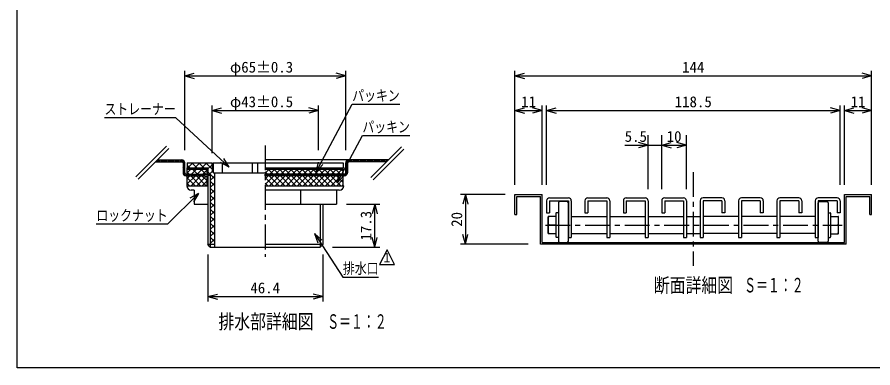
# Model space of a CAD drawing. Units: millimetres, scale not verified, with parts at other scales. Extents: x -1092 to 1092, y -744 to 696.
# Drawn here: x -1092 to 290, y -744 to -177 of the extents above; entities that cross this region are included whole.
import ezdxf
from ezdxf.enums import TextEntityAlignment as Align

# ---------------------------------------------------------------- set-up
doc = ezdxf.new("R2010")
doc.units = ezdxf.units.MM
doc.header["$LTSCALE"] = 8
doc.linetypes.add('CHAIN1', pattern=[8, 5, -1, 1, -1])
for name, color, linetype in [('0-7_枠細線', 5, 'Continuous'), ('0-8_枠中線', 5, 'Continuous'), ('1-2_極細2', 2, 'Continuous'), ('1-3_細線2', 4, 'Continuous'), ('1-5_寸法2', 7, 'Continuous')]:
    doc.layers.add(name, color=color, linetype=linetype)
doc.styles.add('ＭＳ ゴシック', font='')
doc.styles.get('ＭＳ ゴシック').set_extended_font_data('MS Gothic')

msp = doc.modelspace()

# ---------------------------------------------------------------- linework, layer by layer
at = {"layer": '0-7_枠細線'}
for p, q in [((-494.612, -553.059), (-506.612, -577.059)), ((-482.612, -577.059), (-494.612, -553.059)), ((-506.612, -577.059), (-482.612, -577.059))]:
    msp.add_line(p, q, dxfattribs=at)
at = {"layer": '0-8_枠中線'}
msp.add_lwpolyline([(-1092, -744), (-1092, 696), (1092, 696), (1092, -744)], close=True, dxfattribs=at)
at = {"layer": '1-2_極細2'}
for p, q in [((-850.86, -385.792), (-900.247, -435.179)), ((-471.5, -386.666), (-520.887, -436.053)), ((-847.089, -389.563), (-896.476, -438.95)), ((-467.728, -390.438), (-517.115, -439.824)), ((-868.233, -410.708), (-826.062, -410.708)), ((-865.827, -410.708), (-863.027, -407.908)), ((-865.433, -407.908), (-826.062, -407.908)), ((-862.999, -410.708), (-860.199, -407.908)), ((-860.171, -410.708), (-857.371, -407.908)), ((-857.342, -410.708), (-854.542, -407.908)), ((-854.514, -410.708), (-851.714, -407.908)), ((-851.685, -410.708), (-848.885, -407.908)), ((-848.857, -410.708), (-846.057, -407.908)), ((-846.028, -410.708), (-843.228, -407.908)), ((-843.2, -410.708), (-840.4, -407.908)), ((-840.372, -410.708), (-837.572, -407.908)), ((-837.543, -410.708), (-834.743, -407.908)), ((-834.715, -410.708), (-831.915, -407.908)), ((-831.886, -410.708), (-829.086, -407.908)), ((-829.058, -410.708), (-826.258, -407.908)), ((-826.229, -410.708), (-823.929, -408.407)), ((-824.357, -411.663), (-822.354, -409.66)), ((-824.062, -414.197), (-821.406, -411.541)), ((-824.062, -412.708), (-824.062, -428.708)), ((-824.062, -417.026), (-821.262, -414.226)), ((-821.262, -428.708), (-821.262, -412.708)), ((-816.205, -420.708), (-808.205, -412.708)), ((-809.776, -412.708), (-801.776, -420.708)), ((-804.892, -420.708), (-796.892, -412.708)), ((-798.462, -412.708), (-790.462, -420.708)), ((-793.578, -420.708), (-785.578, -412.708)), ((-787.149, -412.708), (-777.262, -422.594)), ((-492.741, -407.908), (-691.262, -407.908)), ((-561.262, -412.821), (-556.348, -407.908)), ((-561.262, -428.708), (-561.262, -412.708)), ((-561.262, -415.65), (-558.462, -412.85)), ((-558.462, -412.708), (-558.462, -428.708)), ((-495.541, -410.708), (-556.462, -410.708)), ((-556.32, -410.708), (-553.52, -407.908)), ((-553.492, -410.708), (-550.692, -407.908)), ((-550.663, -410.708), (-547.863, -407.908)), ((-547.835, -410.708), (-545.035, -407.908)), ((-545.006, -410.708), (-542.206, -407.908)), ((-542.178, -410.708), (-539.378, -407.908)), ((-539.349, -410.708), (-536.549, -407.908)), ((-536.521, -410.708), (-533.721, -407.908)), ((-533.693, -410.708), (-530.893, -407.908)), ((-530.864, -410.708), (-528.064, -407.908)), ((-528.036, -410.708), (-525.236, -407.908)), ((-525.207, -410.708), (-522.407, -407.908)), ((-522.379, -410.708), (-519.579, -407.908)), ((-519.55, -410.708), (-516.75, -407.908)), ((-516.722, -410.708), (-513.922, -407.908)), ((-513.894, -410.708), (-511.094, -407.908)), ((-511.065, -410.708), (-508.265, -407.908)), ((-508.237, -410.708), (-505.437, -407.908)), ((-505.408, -410.708), (-502.608, -407.908)), ((-502.58, -410.708), (-499.78, -407.908)), ((-499.751, -410.708), (-496.951, -407.908)), ((-496.923, -410.708), (-494.123, -407.908)), ((-824.062, -419.854), (-821.262, -417.054)), ((-824.062, -422.682), (-821.262, -419.882)), ((-824.062, -425.511), (-821.262, -422.711)), ((-824.062, -428.339), (-821.262, -425.539)), ((-823.618, -430.724), (-821.262, -428.368)), ((-817.262, -416.535), (-813.09, -420.708)), ((-817.262, -428.552), (-811.417, -422.708)), ((-817.262, -427.849), (-814.403, -430.708)), ((-810.366, -430.708), (-802.366, -422.708)), ((-808.827, -422.708), (-800.827, -430.708)), ((-801.315, -430.708), (-793.315, -422.708)), ((-795.251, -422.708), (-787.251, -430.708)), ((-792.264, -430.708), (-785.262, -423.705)), ((-784.062, -422.505), (-777.262, -415.705)), ((-784.062, -427.108), (-773.262, -437.908)), ((-782.951, -432.708), (-776.906, -426.663)), ((-691.262, -429.266), (-684.704, -422.708)), ((-691.262, -427.135), (-687.69, -430.708)), ((-686.639, -422.708), (-678.639, -430.708)), ((-683.653, -430.708), (-675.653, -422.708)), ((-677.588, -422.708), (-669.588, -430.708)), ((-674.602, -430.708), (-666.602, -422.708)), ((-668.537, -422.708), (-660.537, -430.708)), ((-665.551, -430.708), (-657.551, -422.708)), ((-659.486, -422.708), (-651.486, -430.708)), ((-656.5, -430.708), (-648.5, -422.708)), ((-650.435, -422.708), (-642.435, -430.708)), ((-647.449, -430.708), (-639.449, -422.708)), ((-641.384, -422.708), (-633.384, -430.708)), ((-638.398, -430.708), (-630.398, -422.708)), ((-632.333, -422.708), (-624.333, -430.708)), ((-629.347, -430.708), (-621.347, -422.708)), ((-623.282, -422.708), (-615.282, -430.708)), ((-620.296, -430.708), (-612.296, -422.708)), ((-614.231, -422.708), (-606.231, -430.708)), ((-611.245, -430.708), (-603.245, -422.708)), ((-605.18, -422.708), (-597.18, -430.708)), ((-602.194, -430.708), (-594.194, -422.708)), ((-596.129, -422.708), (-588.129, -430.708)), ((-593.143, -430.708), (-585.143, -422.708)), ((-587.078, -422.708), (-579.078, -430.708)), ((-584.092, -430.708), (-576.092, -422.708)), ((-578.027, -422.708), (-570.027, -430.708)), ((-575.041, -430.708), (-567.041, -422.708)), ((-568.976, -422.708), (-565.262, -426.422)), ((-564.978, -433.508), (-558.462, -426.992)), ((-561.262, -418.478), (-558.462, -415.678)), ((-561.262, -421.307), (-558.462, -418.507)), ((-561.262, -424.135), (-558.462, -421.335)), ((-561.262, -426.963), (-558.462, -424.163)), ((-822.403, -432.337), (-820.411, -430.345)), ((-820.565, -433.327), (-817.945, -430.708)), ((-819.262, -430.708), (-789.262, -430.708)), ((-817.917, -433.508), (-815.117, -430.708)), ((-817.262, -446.654), (-804.115, -433.508)), ((-817.262, -437.603), (-813.166, -433.508)), ((-817.262, -436.9), (-804.654, -449.508)), ((-815.088, -433.508), (-812.288, -430.708)), ((-812.26, -433.508), (-809.46, -430.708)), ((-811.603, -433.508), (-795.603, -449.508)), ((-811.064, -449.508), (-795.064, -433.508)), ((-809.431, -433.508), (-806.631, -430.708)), ((-806.603, -433.508), (-803.803, -430.708)), ((-803.775, -433.508), (-800.975, -430.708)), ((-802.553, -433.508), (-786.553, -449.508)), ((-802.013, -449.508), (-786.013, -433.508)), ((-800.946, -433.508), (-798.146, -430.708)), ((-798.118, -433.508), (-795.318, -430.708)), ((-795.289, -433.508), (-792.489, -430.708)), ((-793.502, -433.508), (-785.262, -441.747)), ((-792.962, -449.508), (-785.262, -441.807)), ((-792.461, -433.508), (-789.661, -430.708)), ((-789.633, -433.508), (-789.262, -433.137)), ((-780.062, -441.133), (-773.262, -434.333)), ((-563.262, -430.708), (-691.262, -430.708)), ((-691.262, -447.368), (-677.402, -433.508)), ((-691.262, -438.317), (-686.453, -433.508)), ((-691.262, -436.186), (-677.941, -449.508)), ((-684.89, -433.508), (-668.89, -449.508)), ((-684.351, -449.508), (-668.351, -433.508)), ((-675.839, -433.508), (-659.839, -449.508)), ((-675.3, -449.508), (-659.3, -433.508)), ((-666.788, -433.508), (-650.788, -449.508)), ((-666.249, -449.508), (-650.249, -433.508)), ((-657.737, -433.508), (-641.737, -449.508)), ((-657.198, -449.508), (-641.198, -433.508)), ((-648.686, -433.508), (-632.686, -449.508)), ((-648.147, -449.508), (-632.147, -433.508)), ((-639.635, -433.508), (-623.635, -449.508)), ((-639.096, -449.508), (-623.096, -433.508)), ((-630.584, -433.508), (-614.584, -449.508)), ((-630.045, -449.508), (-614.045, -433.508)), ((-621.533, -433.508), (-605.533, -449.508)), ((-620.994, -449.508), (-604.994, -433.508)), ((-612.482, -433.508), (-596.482, -449.508)), ((-611.943, -449.508), (-595.943, -433.508)), ((-603.431, -433.508), (-587.431, -449.508)), ((-602.892, -449.508), (-586.892, -433.508)), ((-594.38, -433.508), (-578.38, -449.508)), ((-593.841, -449.508), (-577.841, -433.508)), ((-593.262, -433.508), (-593.262, -430.708)), ((-593.262, -433.508), (-590.462, -430.708)), ((-590.434, -433.508), (-587.634, -430.708)), ((-587.605, -433.508), (-584.805, -430.708)), ((-585.329, -433.508), (-569.329, -449.508)), ((-584.79, -449.508), (-568.79, -433.508)), ((-584.777, -433.508), (-581.977, -430.708)), ((-581.948, -433.508), (-579.148, -430.708)), ((-579.12, -433.508), (-576.32, -430.708)), ((-576.292, -433.508), (-573.492, -430.708)), ((-576.278, -433.508), (-565.262, -444.524)), ((-575.739, -449.508), (-565.262, -439.031)), ((-573.463, -433.508), (-570.663, -430.708)), ((-570.635, -433.508), (-567.835, -430.708)), ((-567.806, -433.508), (-565.006, -430.708)), ((-567.227, -433.508), (-565.262, -435.473)), ((-565.99, -430.708), (-565.262, -429.98)), ((-561.973, -433.331), (-558.638, -429.997)), ((-817.262, -445.951), (-813.705, -449.508)), ((-780.062, -442.422), (-773.262, -449.222)), ((-780.062, -452.447), (-773.262, -445.647)), ((-780.062, -453.735), (-773.262, -460.535)), ((-691.262, -445.237), (-686.992, -449.508)), ((-566.688, -449.508), (-565.262, -448.082)), ((-780.062, -463.76), (-773.262, -456.96)), ((-780.062, -465.049), (-773.262, -471.849)), ((-780.062, -475.074), (-773.262, -468.274)), ((-288, -495.908), (-288, -463.908)), ((-288, -463.908), (-244, -463.908)), ((-285.2, -495.908), (-285.2, -466.708)), ((-285.2, -466.708), (-246.8, -466.708)), ((-246.8, -543.908), (-246.8, -466.708)), ((-244, -541.108), (-244, -463.908)), ((244, -541.108), (244, -463.908)), ((244, -463.908), (288, -463.908)), ((246.8, -543.908), (246.8, -466.708)), ((246.8, -466.708), (285.2, -466.708)), ((285.2, -495.908), (285.2, -466.708)), ((288, -495.908), (288, -463.908)), ((-780.062, -476.363), (-773.262, -483.163)), ((-780.062, -486.388), (-773.262, -479.588)), ((-780.062, -487.676), (-773.262, -494.476)), ((-780.062, -497.701), (-773.262, -490.901)), ((-288, -495.908), (-285.2, -495.908)), ((285.2, -495.908), (288, -495.908)), ((-780.062, -498.99), (-773.262, -505.79)), ((-780.062, -509.015), (-773.262, -502.215)), ((-780.062, -510.304), (-773.262, -517.104)), ((-780.062, -520.329), (-773.262, -513.529)), ((-780.062, -521.618), (-773.262, -528.418)), ((-780.062, -531.642), (-773.262, -524.842)), ((-221.787, -513.108), (-233.805, -513.108)), ((221.787, -513.108), (233.805, -513.108)), ((-780.062, -532.931), (-773.262, -539.731)), ((-780.062, -542.956), (-773.262, -536.156)), ((-780.062, -544.245), (-779.599, -544.708)), ((246.8, -543.908), (-246.8, -543.908)), ((-244, -541.108), (244, -541.108))]:
    msp.add_line(p, q, dxfattribs=at)
at = {"layer": '1-2_極細2', "linetype": 'CHAIN1'}
for p, q in [((-691.262, -384.43), (-691.262, -564.441)), ((0, -427.715), (0, -579.056)), ((-238.8, -513.108), (240.374, -513.108))]:
    msp.add_line(p, q, dxfattribs=at)
at = {"layer": '1-2_極細2'}
for points in [[(-819.262, -433.508), (-789.262, -433.508), (-789.262, -430.708)], [(-563.262, -433.508), (-691.262, -433.508), (-691.262, -430.708)]]:
    msp.add_lwpolyline(points, dxfattribs=at)
for centre, radius, start, end in [((-826.062, -412.708), 4.8, 0, 90), ((-826.062, -412.708), 2, 0, 90), ((-556.462, -412.708), 4.8, 90, 180), ((-556.462, -412.708), 2, 90, 180), ((-819.262, -428.708), 4.8, 180, 270), ((-819.262, -428.708), 2, 180, 270), ((-563.262, -428.708), 2, 270, 360), ((-563.262, -428.708), 4.8, 270, 360), ((-203.573, -506.107), 31.032, 166.96433, 193.03802), ((203.573, -506.107), 31.032, 346.96198, 13.03567), ((-203.573, -520.108), 31.032, 166.96198, 193.03567), ((203.573, -520.108), 31.032, 346.96433, 13.03802)]:
    msp.add_arc(centre, radius, start, end, dxfattribs=at)
at = {"layer": '1-3_細線2'}
for p, q in [((-817.262, -412.708), (-777.262, -412.708)), ((-817.262, -412.708), (-817.262, -420.708)), ((-777.262, -415.108), (-777.262, -412.708)), ((-774.862, -412.708), (-777.262, -415.108)), ((-774.862, -428.708), (-774.862, -412.708)), ((-774.862, -412.708), (-691.262, -412.708)), ((-760.662, -412.708), (-760.662, -428.708)), ((-712.662, -412.708), (-712.662, -428.708)), ((-703.662, -412.708), (-703.662, -428.708)), ((-691.262, -412.708), (-565.262, -412.708)), ((-565.262, -412.708), (-565.262, -420.708)), ((-817.262, -420.708), (-784.062, -420.708)), ((-817.262, -422.708), (-817.262, -420.708)), ((-817.262, -430.708), (-817.262, -422.708)), ((-785.262, -430.708), (-785.262, -422.708)), ((-784.062, -420.708), (-784.062, -544.708)), ((-777.262, -415.108), (-777.262, -426.308)), ((-774.862, -428.708), (-777.262, -426.308)), ((-691.262, -420.708), (-565.262, -420.708)), ((-691.262, -422.708), (-565.262, -422.708)), ((-565.262, -422.708), (-565.262, -420.708)), ((-565.262, -430.708), (-565.262, -422.708)), ((-817.262, -430.708), (-785.262, -430.708)), ((-817.262, -433.508), (-785.262, -433.508)), ((-817.262, -449.508), (-817.262, -433.508)), ((-785.262, -449.508), (-785.262, -433.508)), ((-774.862, -428.708), (-691.262, -428.708)), ((-691.262, -430.708), (-565.262, -430.708)), ((-565.262, -449.508), (-565.262, -433.508)), ((-818.062, -449.508), (-784.062, -449.508)), ((-817.262, -449.508), (-784.062, -449.508)), ((-691.262, -449.508), (-564.462, -449.508)), ((-806.262, -456.708), (-810.862, -456.708)), ((-806.262, -456.708), (-806.262, -479.508)), ((-571.662, -456.708), (-691.262, -456.708)), ((-633.762, -479.508), (-633.762, -456.708)), ((-576.262, -456.708), (-576.262, -479.508)), ((-232.2, -469.108), (-201.8, -469.108)), ((-170.2, -469.108), (-139.8, -469.108)), ((-108.2, -469.108), (-77.8, -469.108)), ((-46.2, -469.108), (-15.8, -469.108)), ((46.2, -469.108), (15.8, -469.108)), ((108.2, -469.108), (77.8, -469.108)), ((170.2, -469.108), (139.8, -469.108)), ((232.2, -469.108), (201.8, -469.108)), ((-806.262, -479.508), (-784.062, -479.508)), ((-691.262, -479.508), (-576.262, -479.508)), ((-602.462, -479.508), (-602.462, -548.708)), ((-598.462, -479.508), (-598.462, -544.708)), ((-237, -473.908), (-237, -493.108)), ((-232.2, -473.908), (-201.8, -473.908)), ((-232.2, -473.908), (-232.2, -493.108)), ((-217.8, -477.108), (-217.8, -539.108)), ((-203.8, -475.108), (-215.8, -475.108)), ((-201.8, -473.908), (-201.8, -533.108)), ((-201.8, -539.108), (-201.8, -477.108)), ((-197, -473.908), (-197, -533.108)), ((-175, -473.908), (-175, -493.108)), ((-170.2, -473.908), (-139.8, -473.908)), ((-170.2, -473.908), (-170.2, -493.108)), ((-139.8, -473.908), (-139.8, -533.108)), ((-135, -473.908), (-135, -533.108)), ((-113, -473.908), (-113, -493.108)), ((-108.2, -473.908), (-108.2, -493.108)), ((-73, -473.908), (-73, -533.108)), ((-51, -473.908), (-51, -493.108)), ((-46.2, -473.908), (-46.2, -493.108)), ((-11, -473.908), (-11, -533.108)), ((11, -473.908), (11, -533.108)), ((46.2, -473.908), (46.2, -493.108)), ((51, -473.908), (51, -493.108)), ((73, -473.908), (73, -533.108)), ((108.2, -473.908), (77.8, -473.908)), ((77.8, -473.908), (77.8, -533.108)), ((108.2, -473.908), (108.2, -493.108)), ((113, -473.908), (113, -493.108)), ((135, -473.908), (135, -533.108)), ((170.2, -473.908), (139.8, -473.908)), ((139.8, -473.908), (139.8, -533.108)), ((170.2, -473.908), (170.2, -493.108)), ((175, -473.908), (175, -493.108)), ((197, -473.908), (197, -533.108)), ((201.8, -473.908), (201.8, -533.108)), ((232.2, -473.908), (201.8, -473.908)), ((201.8, -539.108), (201.8, -477.108)), ((203.8, -475.108), (215.8, -475.108)), ((217.8, -477.108), (217.8, -539.108)), ((232.2, -473.908), (232.2, -493.108)), ((237, -473.908), (237, -493.108)), ((-237, -493.108), (-232.2, -493.108)), ((-221.787, -493.908), (-221.787, -515.108)), ((-217.8, -493.108), (-220.987, -493.108)), ((-175, -493.108), (-170.2, -493.108)), ((-113, -493.108), (-108.2, -493.108)), ((-51, -493.108), (-46.2, -493.108)), ((51, -493.108), (46.2, -493.108)), ((113, -493.108), (108.2, -493.108)), ((175, -493.108), (170.2, -493.108)), ((217.8, -493.108), (220.987, -493.108)), ((221.787, -493.908), (221.787, -515.108)), ((237, -493.108), (232.2, -493.108)), ((-234.605, -526.308), (-234.605, -499.908)), ((-221.787, -499.108), (-233.805, -499.108)), ((-197, -499.308), (-139.8, -499.308)), ((-135, -499.308), (-77.8, -499.308)), ((-73, -499.308), (-15.8, -499.308)), ((-11, -499.308), (11, -499.308)), ((73, -499.308), (15.8, -499.308)), ((135, -499.308), (77.8, -499.308)), ((197, -499.308), (139.8, -499.308)), ((201.8, -502.768), (201.8, -518.648)), ((221.787, -499.108), (233.805, -499.108)), ((234.605, -526.308), (234.605, -499.908)), ((-221.787, -515.108), (-221.787, -532.308)), ((221.787, -515.108), (221.787, -532.308)), ((-221.787, -527.108), (-233.805, -527.108)), ((-217.8, -533.108), (-220.987, -533.108)), ((-201.8, -533.108), (-197, -533.108)), ((-197, -526.908), (-139.8, -526.908)), ((-139.8, -533.108), (-135, -533.108)), ((-135, -526.908), (-77.8, -526.908)), ((-77.8, -533.108), (-73, -533.108)), ((-73, -526.908), (-15.8, -526.908)), ((-15.8, -533.108), (-11, -533.108)), ((-11, -526.908), (11, -526.908)), ((11, -533.108), (15.8, -533.108)), ((73, -526.908), (15.8, -526.908)), ((73, -533.108), (77.8, -533.108)), ((135, -526.908), (77.8, -526.908)), ((135, -533.108), (139.8, -533.108)), ((197, -526.908), (139.8, -526.908)), ((197, -533.108), (201.8, -533.108)), ((217.8, -533.108), (220.987, -533.108)), ((221.787, -527.108), (233.805, -527.108)), ((-773.262, -544.708), (-784.062, -544.708)), ((-780.062, -548.708), (-784.062, -544.708)), ((-780.062, -548.708), (-691.262, -548.708)), ((-598.462, -544.708), (-691.262, -544.708)), ((-691.262, -548.708), (-602.462, -548.708)), ((-602.462, -548.708), (-598.462, -544.708)), ((-215.8, -541.108), (-203.8, -541.108)), ((215.8, -541.108), (203.8, -541.108))]:
    msp.add_line(p, q, dxfattribs=at)
for points in [[(-817.262, -422.708), (-785.262, -422.708), (-785.262, -420.708)], [(-784.062, -432.708), (-780.062, -432.708), (-780.062, -548.708)], [(-774.862, -428.708), (-773.262, -428.708), (-773.262, -548.708)], [(-108.2, -473.908), (-77.8, -473.908), (-77.8, -533.108)], [(-46.2, -473.908), (-15.8, -473.908), (-15.8, -533.108)], [(46.2, -473.908), (15.8, -473.908), (15.8, -533.108)]]:
    msp.add_lwpolyline(points, dxfattribs=at)
for centre, radius, start, end in [((-810.862, -449.508), 7.2, 180, 270), ((-571.662, -449.508), 7.2, 270, 360), ((-232.2, -473.908), 4.8, 90, 180), ((-201.8, -473.908), 4.8, 360, 90), ((-170.2, -473.908), 4.8, 90, 180), ((-139.8, -473.908), 4.8, 360, 90), ((-108.2, -473.908), 4.8, 90, 180), ((-77.8, -473.908), 4.8, 360, 90), ((-46.2, -473.908), 4.8, 90, 180), ((-15.8, -473.908), 4.8, 360, 90), ((15.8, -473.908), 4.8, 90, 180), ((46.2, -473.908), 4.8, 0, 90), ((77.8, -473.908), 4.8, 90, 180), ((108.2, -473.908), 4.8, 0, 90), ((139.8, -473.908), 4.8, 90, 180), ((170.2, -473.908), 4.8, 0, 90), ((201.8, -473.908), 4.8, 90, 180), ((232.2, -473.908), 4.8, 0, 90), ((-215.8, -477.108), 2, 90, 180), ((-203.8, -477.108), 2, 0, 90), ((203.8, -477.108), 2, 90, 180), ((215.8, -477.108), 2, 0, 90), ((-220.987, -493.908), 0.8, 90, 180), ((220.987, -493.908), 0.8, 0, 90), ((-233.805, -499.908), 0.8, 90, 180), ((233.805, -499.908), 0.8, 0, 90), ((-233.805, -526.308), 0.8, 180, 270), ((-220.987, -532.308), 0.8, 180, 270), ((220.987, -532.308), 0.8, 270, 360), ((233.805, -526.308), 0.8, 270, 360), ((-215.8, -539.108), 2, 180, 270), ((-203.8, -539.108), 2, 270, 360), ((203.8, -539.108), 2, 180, 270), ((215.8, -539.108), 2, 270, 360)]:
    msp.add_arc(centre, radius, start, end, dxfattribs=at)
at = {"layer": '1-5_寸法2'}
for p, q in [((-821.262, -391.908), (-821.262, -263.908)), ((-821.262, -271.908), (-805.807, -267.767)), ((-821.262, -271.908), (-805.807, -276.049)), ((-821.262, -271.908), (-561.262, -271.908)), ((-561.262, -271.908), (-576.717, -267.767)), ((-561.262, -271.908), (-576.717, -276.049)), ((-561.262, -391.908), (-561.262, -263.908)), ((-288, -447.908), (-288, -263.908)), ((-288, -271.908), (-272.545, -267.767)), ((-288, -271.908), (-272.545, -276.049)), ((-288, -271.908), (288, -271.908)), ((288, -271.908), (272.545, -267.767)), ((288, -271.908), (272.545, -276.049)), ((288, -447.908), (288, -263.908)), ((-777.262, -396.708), (-777.262, -319.908)), ((-777.262, -327.908), (-761.807, -323.767)), ((-777.262, -327.908), (-761.807, -332.049)), ((-777.262, -327.908), (-605.262, -327.908)), ((-605.262, -327.908), (-620.717, -323.767)), ((-605.262, -327.908), (-620.717, -332.049)), ((-605.262, -391.908), (-605.262, -319.908)), ((-288, -447.908), (-288, -319.908)), ((-288, -327.908), (-272.545, -323.767)), ((-288, -327.908), (-272.545, -332.049)), ((-288, -327.908), (-244, -327.908)), ((-244, -327.908), (-259.455, -323.767)), ((-244, -327.908), (-259.455, -332.049)), ((-244, -447.908), (-244, -319.908)), ((-237, -447.908), (-237, -319.908)), ((-237, -327.908), (-221.545, -323.767)), ((-237, -327.908), (-221.545, -332.049)), ((-237, -327.908), (237, -327.908)), ((237, -327.908), (221.545, -323.767)), ((237, -327.908), (221.545, -332.049)), ((237, -447.908), (237, -319.908)), ((244, -447.908), (244, -319.908)), ((244, -327.908), (259.455, -323.767)), ((244, -327.908), (259.455, -332.049)), ((244, -327.908), (288, -327.908)), ((288, -327.908), (272.545, -323.767)), ((288, -327.908), (272.545, -332.049)), ((288, -447.908), (288, -319.908)), ((-73, -455.108), (-73, -367.908)), ((-51, -455.108), (-51, -367.908)), ((-11, -455.108), (-11, -367.908)), ((-110.819, -383.908), (-51, -383.908)), ((-73, -383.908), (-88.455, -379.767)), ((-73, -383.908), (-88.455, -388.049)), ((-51, -383.908), (-35.545, -379.767)), ((-51, -383.908), (-35.545, -388.049)), ((-51, -383.908), (-11, -383.908)), ((-11, -383.908), (-26.455, -379.767)), ((-11, -383.908), (-26.455, -388.049)), ((-749.436, -419.3), (-763.599, -411.858)), ((-749.436, -419.3), (-757.98, -405.773)), ((-609.071, -427.108), (-605.456, -411.521)), ((-609.071, -427.108), (-598.147, -415.417)), ((-575.144, -444.938), (-571.529, -429.352)), ((-575.144, -444.938), (-564.22, -433.247)), ((-799.212, -461.879), (-813.068, -469.879)), ((-799.212, -461.879), (-807.212, -475.735)), ((-304, -463.908), (-376, -463.908)), ((-368, -463.908), (-372.141, -479.362)), ((-368, -463.908), (-363.859, -479.362)), ((-368, -463.908), (-368, -543.908)), ((-560.262, -479.508), (-506.462, -479.508)), ((-514.462, -479.508), (-518.603, -494.962)), ((-514.462, -479.508), (-510.321, -494.962)), ((-514.462, -548.708), (-514.462, -479.508)), ((-611.578, -526.792), (-599.68, -537.49)), ((-611.578, -526.792), (-606.623, -542.005)), ((-514.462, -548.708), (-518.603, -533.253)), ((-514.462, -548.708), (-510.321, -533.253)), ((-368, -543.908), (-372.141, -528.453)), ((-368, -543.908), (-363.859, -528.453)), ((-582.462, -548.708), (-506.462, -548.708)), ((-266.8, -543.908), (-376, -543.908)), ((-784.062, -560.72), (-784.062, -636.708)), ((-598.462, -560.72), (-598.462, -636.708)), ((-784.062, -628.708), (-768.607, -624.567)), ((-784.062, -628.708), (-768.607, -632.849)), ((-784.062, -628.708), (-598.462, -628.708)), ((-598.462, -628.708), (-613.917, -624.567)), ((-598.462, -628.708), (-613.917, -632.849))]:
    msp.add_line(p, q, dxfattribs=at)
for points in [[(-609.071, -427.108), (-550.852, -317.884), (-474.052, -317.884)], [(-749.436, -419.3), (-835.811, -339.535), (-951.011, -339.535)], [(-575.144, -444.938), (-534.447, -368.587), (-457.647, -368.587)], [(-799.212, -461.879), (-848.888, -511.555), (-964.088, -511.555)], [(-611.578, -526.792), (-565.83, -597.134), (-508.23, -597.134)]]:
    msp.add_lwpolyline(points, dxfattribs=at)

# ---------------------------------------------------------------- texts
at = {"layer": '0-7_枠細線', "style": 'ＭＳ ゴシック'}
for s, height, width, p in [('１', 14.66, 0.8, (-502.827, -577.55)), ('断面詳細図', 23.46, 0.8, (-63.783, -629.202)), ('Ｓ＝１：２', 23.46, 0.6, (82.077, -629.008)), ('排水部詳細図', 23.46, 0.8, (-766.884, -687.876)), ('Ｓ＝１：２', 23.46, 0.6, (-591.248, -687.876))]:
    msp.add_text(s, height=height, dxfattribs=dict(at, width=width)).set_placement(p, align=Align.BOTTOM_LEFT)
at = {"layer": '1-5_寸法2', "style": 'ＭＳ ゴシック'}
for s, p in [('φ65±0.3', (-748.262, -271.908)), ('144', (-18, -271.908)), ('φ43±0.5', (-748.262, -327.908)), ('11', (-278, -327.908)), ('118.5', (-30, -327.908)), ('11', (254, -327.908)), ('5.5', (-110.819, -383.908)), ('10', (-43, -383.908)), ('46.4', (-715.262, -628.708))]:
    msp.add_text(s, height=17.6, dxfattribs=at).set_placement(p, align=Align.BOTTOM_LEFT)
at = {"layer": '1-5_寸法2', "style": 'ＭＳ ゴシック', "width": 0.8}
for s, p in [('パッキン', (-550.852, -317.884)), ('ストレーナー', (-951.011, -339.535)), ('パッキン', (-534.447, -368.587)), ('ロックナット', (-964.088, -511.555)), ('排水口', (-565.83, -597.134))]:
    msp.add_text(s, height=17.6, dxfattribs=at).set_placement(p, align=Align.BOTTOM_LEFT)
at = {"layer": '1-5_寸法2', "style": 'ＭＳ ゴシック'}
for s, p in [('17.3', (-514.462, -538.108)), ('20', (-368, -515.908))]:
    msp.add_text(s, height=17.6, rotation=90, dxfattribs=at).set_placement(p, align=Align.BOTTOM_LEFT)

doc.saveas('drawing.dxf')
